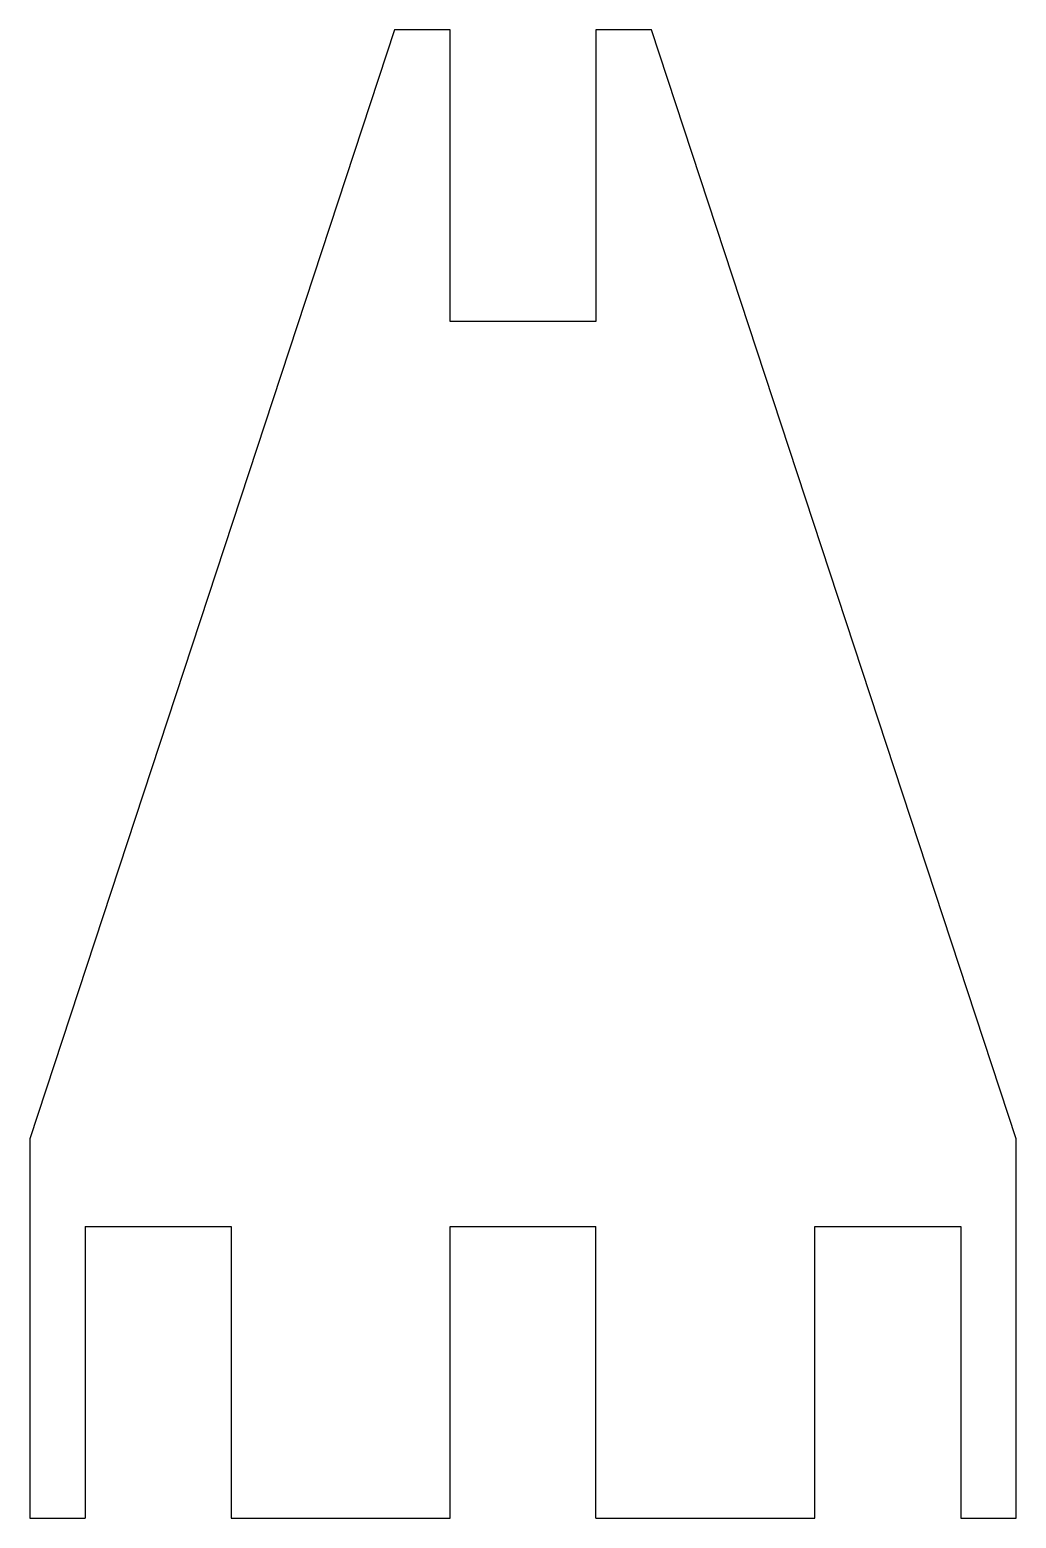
# Model space of a CAD drawing. Header units: millimetres. Extents: x -62 to 106, y 0 to 255.
import ezdxf

# ---------------------------------------------------------------- set-up
doc = ezdxf.new("R2010")
doc.units = ezdxf.units.MM
doc.layers.get('0').update_dxf_attribs({"linetype": 'CONTINUOUS'})

msp = doc.modelspace()

# ---------------------------------------------------------------- linework, layer by layer
for p, q in [((0, 255), (-62.5, 65)), ((9.5, 255), (0, 255)), ((9.5, 205), (9.5, 255)), ((44, 255), (34.5, 255)), ((34.5, 255), (34.5, 205)), ((106.5, 65), (44, 255)), ((34.5, 205), (9.5, 205)), ((-62.5, 65), (-62.5, 0)), ((106.5, 0), (106.5, 65)), ((-53, 50), (-53, 0)), ((-53, 50), (-28, 50)), ((-28, 50), (-28, 0)), ((9.5, 0), (9.5, 50)), ((9.5, 50), (34.5, 50)), ((34.5, 0), (34.5, 50)), ((72, 0), (72, 50)), ((72, 50), (97, 50)), ((97, 50), (97, 0)), ((-62.5, 0), (-53, 0)), ((-28, 0), (9.5, 0)), ((34.5, 0), (72, 0)), ((97, 0), (106.5, 0))]:
    msp.add_line(p, q)

doc.saveas('drawing.dxf')
